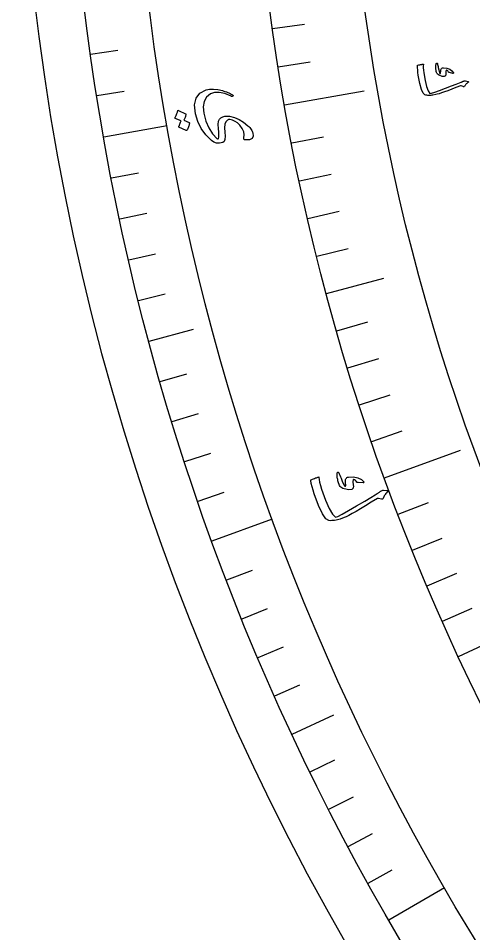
# Model space of a CAD drawing. Header units: millimetres. Extents: x -62 to 62, y -62 to 70.
# Drawn here: x -62 to -50.47, y -30.73 to -7.55 of the extents above; entities that cross this region are included whole.
import ezdxf

# ---------------------------------------------------------------- set-up
doc = ezdxf.new("R2010")
doc.units = ezdxf.units.MM
for name, color, linetype in [('CUT_OUTER', 1, 'Continuous'), ('ENGRAVE', 7, 'Continuous'), ('ENGRAVE_FINE', 8, 'Continuous'), ('TEXT', 5, 'Continuous')]:
    doc.layers.add(name, color=color, linetype=linetype)

msp = doc.modelspace()

# ---------------------------------------------------------------- linework, layer by layer
at = {"layer": 'CUT_OUTER'}
msp.add_arc((0.0001, -0.0001), 61.9999, 178.792518, 0.351695, dxfattribs=at)
at = {"layer": 'ENGRAVE'}
for points in [[(-55.2576, -9.7434), (-53.2426, -9.3881)], [(-59.8369, -10.5509), (-58.2341, -10.2683)], [(-54.1981, -14.5223), (-52.7488, -14.134)], [(-58.6897, -15.7258), (-57.5668, -15.425)], [(-52.7262, -19.1908), (-50.8035, -18.491)], [(-57.0957, -20.7811), (-55.5664, -20.2245)], [(-50.8529, -23.7131), (-49.4931, -23.079)], [(-55.0673, -25.6783), (-54.0137, -25.187)], [(-52.6197, -30.38), (-51.2102, -29.5663)]]:
    msp.add_lwpolyline(points, dxfattribs=at)
for radius in [60.76, 60.76, 59.1325, 56.11, 56.11, 53.723]:
    msp.add_circle((0, 0), radius, dxfattribs=at)
at = {"layer": 'ENGRAVE_FINE'}
for points in [[(-55.5639, -7.809), (-54.7535, -7.6951)], [(-60.1687, -8.4562), (-59.478, -8.3591)], [(-55.4192, -8.7775), (-54.6109, -8.6495)], [(-60.0119, -9.505), (-59.323, -9.3958)], [(-55.0791, -10.7063), (-54.2757, -10.5501)], [(-59.6437, -11.5936), (-58.959, -11.4605)], [(-54.8839, -11.6659), (-54.0833, -11.4958)], [(-59.4322, -12.6327), (-58.75, -12.4877)], [(-54.6719, -12.622), (-53.8745, -12.4379)], [(-54.4433, -13.5742), (-53.6492, -13.3762)], [(-59.2027, -13.668), (-58.5231, -13.5111)], [(-58.9552, -14.6992), (-58.2784, -14.5304)], [(-53.9364, -15.466), (-53.1497, -15.2404)], [(-53.6583, -16.405), (-52.8756, -16.1657)], [(-58.4063, -16.7477), (-57.7358, -16.5555)], [(-53.3638, -17.3389), (-52.5854, -17.086)], [(-58.1051, -17.7645), (-57.4381, -17.5606)], [(-53.053, -18.2676), (-52.2792, -18.0012)], [(-57.7862, -18.7759), (-57.1228, -18.5603)], [(-57.4497, -19.7815), (-56.7902, -19.5544)], [(-52.3832, -20.108), (-51.6192, -19.8147)], [(-52.0243, -21.0192), (-51.2655, -20.7126)], [(-56.7243, -21.7744), (-56.0732, -21.5245)], [(-51.6495, -21.9239), (-50.8962, -21.6041)], [(-56.3357, -22.7611), (-55.689, -22.4998)], [(-51.259, -22.822), (-50.5114, -22.4891)], [(-55.9299, -23.7408), (-55.2878, -23.4683)], [(-55.507, -24.7133), (-54.8698, -24.4296)], [(-54.6107, -26.6354), (-53.9838, -26.3297)], [(-54.1376, -27.5845), (-53.5161, -27.2678)], [(-53.6479, -28.5251), (-53.032, -28.1976)], [(-53.1419, -29.457), (-52.5318, -29.1189)]]:
    msp.add_lwpolyline(points, dxfattribs=at)
at = {"layer": 'TEXT'}
for points in [[(-50.6161, -9.1762), (-50.6308, -9.1875), (-50.6446, -9.199), (-50.6575, -9.2108), (-50.6695, -9.2228), (-50.6805, -9.2351), (-50.6905, -9.2478), (-50.6996, -9.2609), (-50.7078, -9.2745), (-50.7127, -9.28), (-50.7192, -9.2827), (-50.7271, -9.2826), (-50.7366, -9.2797), (-50.7869, -9.2612), (-50.7923, -9.2594), (-50.7968, -9.2583), (-50.8004, -9.2578), (-50.8032, -9.2579), (-50.9215, -9.3049), (-51.0286, -9.3467), (-51.1244, -9.3832), (-51.209, -9.4144), (-51.2822, -9.4401), (-51.344, -9.4603), (-51.3944, -9.4749), (-51.4334, -9.4838), (-51.5076, -9.4975), (-51.5314, -9.5005), (-51.5555, -9.5024), (-51.5798, -9.5032), (-51.6045, -9.5028), (-51.6295, -9.5012), (-51.6549, -9.4983), (-51.6806, -9.4941), (-51.7066, -9.4886), (-51.7508, -9.4493), (-51.7935, -9.3527), (-51.8343, -9.1986), (-51.8727, -8.987), (-51.8818, -8.9204), (-51.8885, -8.8585), (-51.8928, -8.8013), (-51.8946, -8.7488), (-51.8934, -8.7438), (-51.8911, -8.74), (-51.8875, -8.7373), (-51.8828, -8.7359), (-51.8598, -8.7306), (-51.8388, -8.7259), (-51.8198, -8.7219), (-51.8029, -8.7185), (-51.7879, -8.7157), (-51.7745, -8.7135), (-51.7628, -8.7119), (-51.7527, -8.7108), (-51.747, -8.7105), (-51.7435, -8.712), (-51.7423, -8.7152), (-51.7433, -8.7202), (-51.748, -8.7576), (-51.7481, -8.8048), (-51.7436, -8.8618), (-51.7343, -8.9285), (-51.6996, -9.1267), (-51.6627, -9.28), (-51.6238, -9.3884), (-51.5834, -9.4519), (-51.5373, -9.4433), (-51.4552, -9.4186), (-51.3371, -9.3778), (-51.183, -9.3209), (-51.0289, -9.2629), (-50.9124, -9.2187), (-50.8335, -9.1881), (-50.7923, -9.1711), (-50.7811, -9.1661), (-50.7706, -9.1614), (-50.7608, -9.157), (-50.7518, -9.153), (-50.7435, -9.1493), (-50.7362, -9.1459), (-50.7298, -9.143), (-50.7243, -9.1403), (-50.7122, -9.1354), (-50.7002, -9.1329), (-50.6884, -9.1327), (-50.6768, -9.1348), (-50.6141, -9.1527), (-50.6098, -9.1544), (-50.6068, -9.1564), (-50.6051, -9.1589), (-50.6046, -9.1618), (-50.606, -9.1657), (-50.6083, -9.1694), (-50.6117, -9.1729), (-50.6161, -9.1762)], [(-50.985, -8.9321), (-50.9849, -8.9349), (-50.9856, -8.9376), (-50.9871, -8.94), (-50.9895, -8.9421), (-50.9918, -8.9431), (-50.9943, -8.9437), (-50.9971, -8.944), (-51.0001, -8.944), (-51.086, -8.9265), (-51.0948, -8.9241), (-51.1018, -8.9212), (-51.1069, -8.9177), (-51.1101, -8.9137), (-51.1188, -8.8958), (-51.1287, -8.8809), (-51.1399, -8.8692), (-51.1522, -8.8606), (-51.1581, -8.8595), (-51.1634, -8.8633), (-51.1684, -8.8721), (-51.1728, -8.8859), (-51.1743, -8.8948), (-51.1755, -8.904), (-51.1765, -8.9134), (-51.1773, -8.9231), (-51.1778, -8.9331), (-51.178, -8.9436), (-51.178, -8.9545), (-51.1776, -8.9658), (-51.1869, -9.0068), (-51.2177, -9.0248), (-51.2699, -9.0199), (-51.3435, -8.9918), (-51.3662, -8.9788), (-51.3845, -8.9654), (-51.3983, -8.9517), (-51.4077, -8.9376), (-51.4141, -8.9213), (-51.4196, -8.8983), (-51.424, -8.8685), (-51.4275, -8.832), (-51.4288, -8.8132), (-51.4295, -8.7953), (-51.4294, -8.7783), (-51.4285, -8.7621), (-51.4272, -8.7468), (-51.4257, -8.7324), (-51.4241, -8.719), (-51.4223, -8.7066), (-51.4195, -8.6986), (-51.4157, -8.6926), (-51.411, -8.6886), (-51.4054, -8.6866), (-51.3993, -8.6865), (-51.3945, -8.6886), (-51.3911, -8.6929), (-51.3892, -8.6994), (-51.3842, -8.7202), (-51.3789, -8.7439), (-51.3733, -8.7704), (-51.3674, -8.7999), (-51.3563, -8.8547), (-51.3455, -8.8972), (-51.3351, -8.9273), (-51.3251, -8.945), (-51.3229, -8.9471), (-51.3203, -8.948), (-51.3173, -8.9477), (-51.314, -8.9461), (-51.312, -8.9444), (-51.3104, -8.9416), (-51.3093, -8.9377), (-51.3085, -8.9327), (-51.3055, -8.8871), (-51.3033, -8.8679), (-51.2992, -8.8511), (-51.2931, -8.8366), (-51.285, -8.8246), (-51.2749, -8.8138), (-51.2639, -8.8066), (-51.2518, -8.8029), (-51.2388, -8.8026), (-51.1483, -8.8154), (-51.0758, -8.8412), (-51.0214, -8.8801), (-50.985, -8.9321)], [(-56.2908, -10.5803), (-56.2803, -10.5049), (-56.2941, -10.4255), (-56.3321, -10.3421), (-56.3944, -10.2545), (-56.4481, -10.2013), (-56.5082, -10.1598), (-56.5748, -10.1298), (-56.6477, -10.1114), (-56.6618, -10.1108), (-56.6759, -10.113), (-56.69, -10.1181), (-56.7043, -10.1261), (-56.7451, -10.1696), (-56.7701, -10.2348), (-56.7791, -10.3218), (-56.772, -10.4305), (-56.7638, -10.5376), (-56.7698, -10.6177), (-56.7902, -10.6707), (-56.8251, -10.6968), (-56.905, -10.714), (-56.9796, -10.7115), (-57.0487, -10.6893), (-57.1124, -10.6472), (-57.255, -10.5021), (-57.3697, -10.3401), (-57.4563, -10.1613), (-57.5148, -9.9659), (-57.5373, -9.7455), (-57.5, -9.5716), (-57.4035, -9.4447), (-57.2481, -9.3648), (-57.1585, -9.347), (-57.0586, -9.344), (-56.9482, -9.3559), (-56.8275, -9.3823), (-56.7934, -9.3928), (-56.7604, -9.4039), (-56.7284, -9.4156), (-56.6974, -9.4278), (-56.6673, -9.4407), (-56.6379, -9.4545), (-56.6092, -9.469), (-56.5812, -9.4844), (-56.5692, -9.4931), (-56.5635, -9.5018), (-56.5641, -9.5104), (-56.5709, -9.5189), (-56.5801, -9.5246), (-56.5899, -9.5272), (-56.6002, -9.5268), (-56.611, -9.5234), (-56.7726, -9.4571), (-56.9136, -9.425), (-57.034, -9.4276), (-57.134, -9.465), (-57.2319, -9.5485), (-57.2926, -9.6575), (-57.3158, -9.7921), (-57.3013, -9.9519), (-57.25, -10.1511), (-57.1766, -10.3254), (-57.0812, -10.4747), (-56.9642, -10.5989), (-56.9549, -10.606), (-56.9466, -10.6077), (-56.9393, -10.6042), (-56.9329, -10.5954), (-56.9241, -10.563), (-56.9216, -10.509), (-56.9252, -10.4336), (-56.9349, -10.3367), (-56.9406, -10.2374), (-56.9316, -10.1592), (-56.9079, -10.1023), (-56.8696, -10.0665), (-56.821, -10.0445), (-56.7683, -10.0314), (-56.7114, -10.0274), (-56.6504, -10.0322), (-56.5272, -10.0611), (-56.4096, -10.1103), (-56.2976, -10.1798), (-56.1912, -10.2695), (-56.1654, -10.2938), (-56.1426, -10.3177), (-56.1226, -10.3413), (-56.1055, -10.3646), (-56.0911, -10.3873), (-56.0795, -10.4095), (-56.0705, -10.431), (-56.0642, -10.4518), (-56.0565, -10.5365), (-56.0836, -10.5945), (-56.1456, -10.6258), (-56.2427, -10.6302), (-56.27, -10.6249), (-56.2872, -10.6148), (-56.2941, -10.5999), (-56.2908, -10.5803)], [(-57.6756, -10.1906), (-57.6724, -10.1929), (-57.67, -10.1966), (-57.6686, -10.2015), (-57.668, -10.2078), (-57.6723, -10.2314), (-57.6774, -10.2544), (-57.6835, -10.2768), (-57.6906, -10.2987), (-57.6987, -10.3203), (-57.7079, -10.3416), (-57.7184, -10.3626), (-57.73, -10.3835), (-57.7339, -10.3879), (-57.7384, -10.3903), (-57.7436, -10.3908), (-57.7494, -10.3893), (-57.9364, -10.3112), (-57.9391, -10.3086), (-57.9399, -10.3042), (-57.9387, -10.2981), (-57.9356, -10.2901), (-57.9324, -10.2844), (-57.9282, -10.2754), (-57.9231, -10.263), (-57.917, -10.2472), (-57.9098, -10.2279), (-57.9014, -10.2049), (-57.8918, -10.1782), (-57.881, -10.1479), (-58.0262, -10.0848), (-58.0309, -10.0816), (-58.0327, -10.0766), (-58.0317, -10.0701), (-58.0279, -10.0618), (-58.0246, -10.0547), (-58.0197, -10.0435), (-58.0133, -10.0283), (-58.0052, -10.009), (-57.9957, -9.9854), (-57.9846, -9.9572), (-57.972, -9.9244), (-57.958, -9.887), (-57.9553, -9.8829), (-57.9522, -9.8808), (-57.9488, -9.8806), (-57.9451, -9.8825), (-57.765, -9.9653), (-57.7618, -9.9676), (-57.7594, -9.9713), (-57.758, -9.9762), (-57.7575, -9.9825), (-57.7602, -10.0024), (-57.764, -10.0219), (-57.7689, -10.041), (-57.7748, -10.0597), (-57.7816, -10.078), (-57.7892, -10.0958), (-57.7976, -10.1132), (-57.8068, -10.1302)], [(-52.6591, -19.547), (-52.6773, -19.5669), (-52.6941, -19.5869), (-52.7096, -19.607), (-52.7237, -19.6271), (-52.7364, -19.6475), (-52.7475, -19.6682), (-52.7573, -19.6892), (-52.7655, -19.7106), (-52.7712, -19.7197), (-52.7797, -19.7253), (-52.7911, -19.7272), (-52.8054, -19.7255), (-52.8821, -19.7119), (-52.8903, -19.7108), (-52.897, -19.7104), (-52.9023, -19.7106), (-52.9062, -19.7115), (-53.0638, -19.8089), (-53.2065, -19.896), (-53.3343, -19.9726), (-53.4474, -20.0389), (-53.5457, -20.0945), (-53.629, -20.1391), (-53.6975, -20.1729), (-53.7511, -20.1957), (-53.8538, -20.2343), (-53.8871, -20.2447), (-53.921, -20.2536), (-53.9557, -20.2609), (-53.9912, -20.2667), (-54.0274, -20.2709), (-54.0644, -20.2732), (-54.1023, -20.2737), (-54.1409, -20.2724), (-54.2144, -20.2275), (-54.3003, -20.0997), (-54.3979, -19.889), (-54.5064, -19.595), (-54.5363, -19.5018), (-54.5614, -19.4146), (-54.5819, -19.3336), (-54.5977, -19.2588), (-54.5972, -19.2513), (-54.5947, -19.2452), (-54.5903, -19.2405), (-54.5839, -19.2372), (-54.5522, -19.2238), (-54.5233, -19.2119), (-54.4972, -19.2015), (-54.4738, -19.1924), (-54.4529, -19.1847), (-54.4343, -19.1782), (-54.4179, -19.1729), (-54.4037, -19.1689), (-54.3956, -19.1671), (-54.3902, -19.1683), (-54.3877, -19.1726), (-54.3879, -19.18), (-54.3853, -19.2348), (-54.3737, -19.3025), (-54.3529, -19.3831), (-54.3229, -19.4765), (-54.2232, -19.7519), (-54.1313, -19.9623), (-54.0481, -20.1077), (-53.9739, -20.1883), (-53.9101, -20.1643), (-53.7989, -20.1079), (-53.6403, -20.0193), (-53.4341, -19.8987), (-53.2282, -19.7764), (-53.0726, -19.6835), (-52.9674, -19.6197), (-52.9126, -19.5849), (-52.8978, -19.5749), (-52.884, -19.5655), (-52.8711, -19.5568), (-52.8591, -19.5487), (-52.8483, -19.5413), (-52.8386, -19.5347), (-52.8302, -19.5288), (-52.823, -19.5236), (-52.8069, -19.5136), (-52.7904, -19.5069), (-52.7735, -19.5036), (-52.7564, -19.5037), (-52.6621, -19.5131), (-52.6555, -19.5144), (-52.6507, -19.5165), (-52.6476, -19.5196), (-52.6463, -19.5236), (-52.6472, -19.5295), (-52.6497, -19.5354), (-52.6536, -19.5412), (-52.6591, -19.547)], [(-53.2486, -19.2928), (-53.2477, -19.2969), (-53.248, -19.3009), (-53.2496, -19.3047), (-53.2525, -19.3083), (-53.2555, -19.3103), (-53.2589, -19.3119), (-53.2628, -19.313), (-53.2672, -19.3137), (-53.3946, -19.3105), (-53.4079, -19.3093), (-53.4186, -19.3068), (-53.4268, -19.3031), (-53.4324, -19.2983), (-53.4493, -19.2748), (-53.4672, -19.2561), (-53.4861, -19.2422), (-53.5059, -19.233), (-53.5146, -19.2329), (-53.5214, -19.2397), (-53.5262, -19.2535), (-53.5291, -19.2743), (-53.529, -19.2874), (-53.5285, -19.3009), (-53.5276, -19.3146), (-53.5262, -19.3286), (-53.5244, -19.3431), (-53.5221, -19.3581), (-53.5193, -19.3736), (-53.516, -19.3898), (-53.5191, -19.4507), (-53.5586, -19.4843), (-53.6346, -19.4903), (-53.7471, -19.4687), (-53.7829, -19.4559), (-53.8124, -19.4414), (-53.8356, -19.4252), (-53.8526, -19.4074), (-53.8659, -19.3858), (-53.8795, -19.3542), (-53.8933, -19.3127), (-53.9075, -19.2612), (-53.9141, -19.2347), (-53.9195, -19.2093), (-53.9235, -19.1848), (-53.9264, -19.1614), (-53.9283, -19.1392), (-53.9298, -19.1183), (-53.9308, -19.0987), (-53.9313, -19.0804), (-53.9292, -19.0683), (-53.9253, -19.0588), (-53.9196, -19.0519), (-53.912, -19.0476), (-53.9033, -19.046), (-53.8959, -19.0478), (-53.89, -19.0531), (-53.8856, -19.0619), (-53.8733, -19.0904), (-53.8598, -19.123), (-53.8451, -19.1596), (-53.8293, -19.2002), (-53.7998, -19.2759), (-53.7737, -19.334), (-53.7513, -19.3744), (-53.7325, -19.3972), (-53.7288, -19.3997), (-53.7248, -19.4003), (-53.7206, -19.3991), (-53.7162, -19.396), (-53.7139, -19.3931), (-53.7123, -19.3887), (-53.7116, -19.3828), (-53.7117, -19.3755), (-53.7188, -19.3095), (-53.7206, -19.2815), (-53.7189, -19.2564), (-53.7137, -19.2342), (-53.7052, -19.2149), (-53.6934, -19.197), (-53.6794, -19.1838), (-53.663, -19.1755), (-53.6444, -19.1719), (-53.5116, -19.1674), (-53.4014, -19.186), (-53.3137, -19.2278), (-53.2486, -19.2928)]]:
    msp.add_lwpolyline(points, close=True, dxfattribs=at)

doc.saveas('drawing.dxf')
